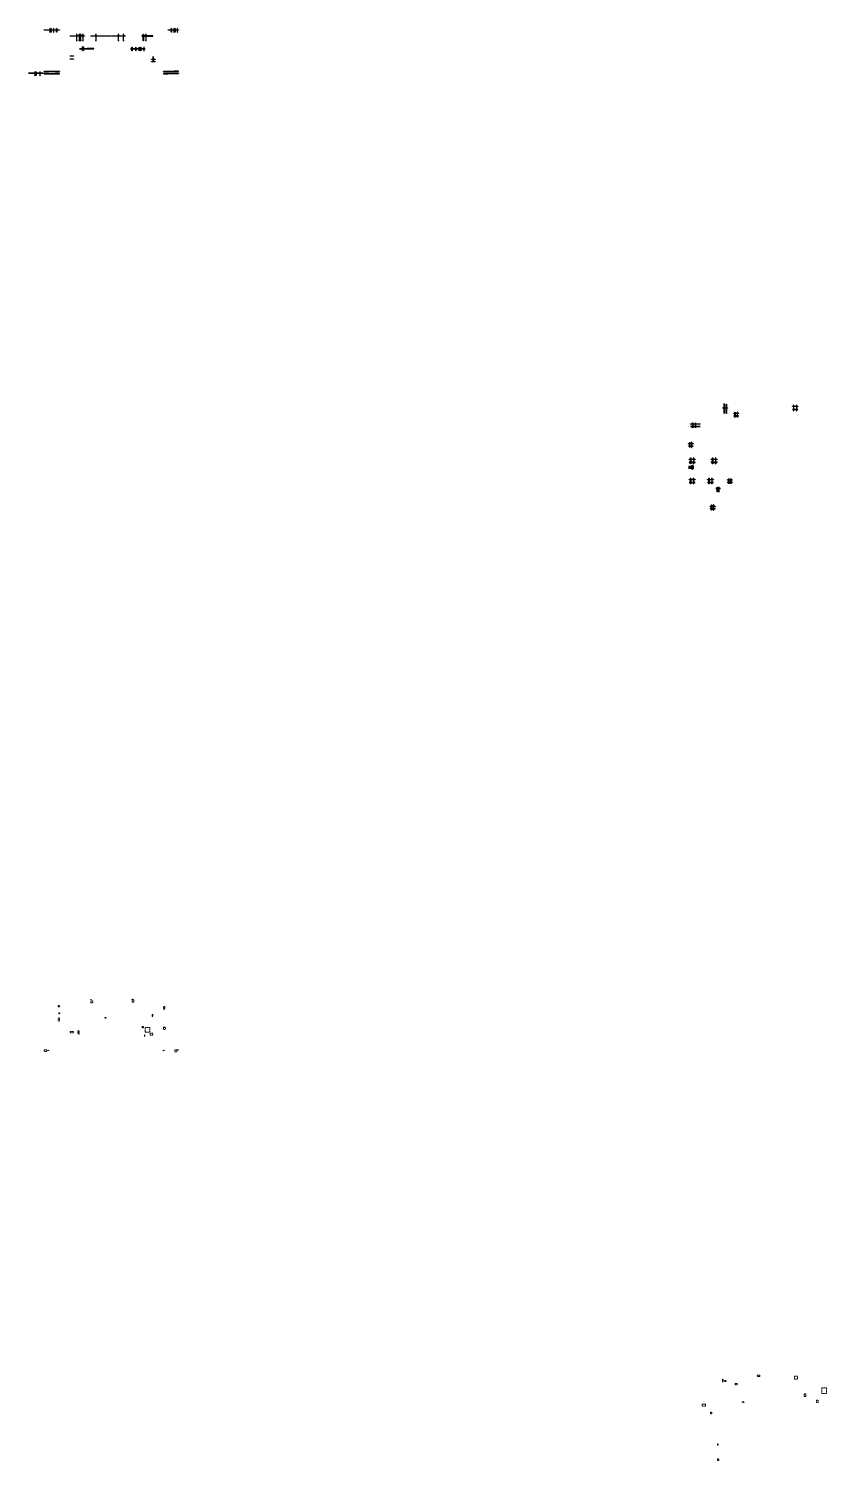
# Model space of a CAD drawing. Header units: millimetres. Extents: x -233751 to 529254, y -907864 to 285890.
# Drawn here: x 195111 to 524134, y -907864 to -317514 of the extents above; entities that cross this region are included whole.
import ezdxf

# ---------------------------------------------------------------- set-up
doc = ezdxf.new("R2010")
doc.units = ezdxf.units.MM
doc.linetypes.add('ADSK_Штриховая_ш2 п1', pattern=[3, 2, -1])
for name, color, linetype, lineweight in [('КР_Металл', 3, 'Continuous', 30), ('КР_Основная', 7, 'Continuous', 30), ('КР_Сущ отверстия', 6, 'Continuous', 15)]:
    doc.layers.add(name, color=color, linetype=linetype, lineweight=lineweight)

msp = doc.modelspace()

# ---------------------------------------------------------------- hatches: boundary and pattern name
at = {"layer": 'КР_Металл', "lineweight": 5}
h = msp.add_hatch(color=6, dxfattribs=at)
h.dxf.hatch_style = 1
h.paths.add_polyline_path([(201460.6, -318067.6), (201660.6, -317967.6), (201660.6, -318167.6)])
h = msp.add_hatch(color=6, dxfattribs=at)
h.dxf.hatch_style = 1
h.paths.add_polyline_path([(203910.6, -317514.3), (204010.6, -317714.3), (203810.6, -317714.3)])
h = msp.add_hatch(color=6, dxfattribs=at)
h.dxf.hatch_style = 1
h.paths.add_polyline_path([(204310.6, -317514.3), (204410.6, -317714.3), (204210.6, -317714.3)])
h = msp.add_hatch(color=6, dxfattribs=at)
h.dxf.hatch_style = 1
h.paths.add_polyline_path([(205410.6, -317514.3), (205510.6, -317714.3), (205310.6, -317714.3)])
h = msp.add_hatch(color=6, dxfattribs=at)
h.dxf.hatch_style = 1
h.paths.add_polyline_path([(206635.6, -317514.3), (206735.6, -317714.3), (206535.6, -317714.3)])
h = msp.add_hatch(color=6, dxfattribs=at)
h.dxf.hatch_style = 1
h.paths.add_polyline_path([(207835.6, -318067.6), (207635.6, -317967.6), (207635.6, -318167.6)])
h = msp.add_hatch(color=6, dxfattribs=at)
h.dxf.hatch_style = 1
h.paths.add_polyline_path([(253975.6, -317514.3), (254075.6, -317714.3), (253875.6, -317714.3)])
h = msp.add_hatch(color=6, dxfattribs=at)
h.dxf.hatch_style = 1
h.paths.add_polyline_path([(255075.6, -317514.3), (254975.6, -317714.3), (255175.6, -317714.3)])
h = msp.add_hatch(color=6, dxfattribs=at)
h.dxf.hatch_style = 1
h.paths.add_polyline_path([(255475.6, -317514.3), (255375.6, -317714.3), (255575.6, -317714.3)])
h = msp.add_hatch(color=6, dxfattribs=at)
h.dxf.hatch_style = 1
h.paths.add_polyline_path([(256475.6, -317514.3), (256375.6, -317714.3), (256575.6, -317714.3)])
h = msp.add_hatch(color=6, dxfattribs=at)
h.dxf.hatch_style = 1
h.paths.add_polyline_path([(256975.6, -318066.6), (256775.6, -317966.6), (256775.6, -318166.6)])
h = msp.add_hatch(color=6, dxfattribs=at)
h.dxf.hatch_style = 1
h.paths.add_polyline_path([(212175.6, -320521.5), (212375.6, -320421.5), (212375.6, -320621.5)])
h = msp.add_hatch(color=6, dxfattribs=at)
h.dxf.hatch_style = 1
h.paths.add_polyline_path([(220740.6, -320521.5), (220940.6, -320421.5), (220940.6, -320621.5)])
h = msp.add_hatch(color=6, dxfattribs=at)
h.dxf.hatch_style = 1
h.paths.add_polyline_path([(229005.6, -320521.5), (228805.6, -320421.5), (228805.6, -320621.5)])
h = msp.add_hatch(color=6, dxfattribs=at)
h.dxf.hatch_style = 1
h.paths.add_polyline_path([(229305.5, -320521.5), (229505.5, -320421.5), (229505.5, -320621.5)])
h = msp.add_hatch(color=6, dxfattribs=at)
h.dxf.hatch_style = 1
h.paths.add_polyline_path([(246375.6, -320521.5), (246175.6, -320421.5), (246175.6, -320621.5)])
h = msp.add_hatch(color=6, dxfattribs=at)
h.dxf.hatch_style = 1
h.paths.add_polyline_path([(212175.6, -328824), (212375.6, -328924), (212375.6, -328724)])
h = msp.add_hatch(color=6, dxfattribs=at)
h.dxf.hatch_style = 1
h.paths.add_polyline_path([(212175.6, -330049.3), (212375.6, -330149.3), (212375.6, -329949.3)])
h = msp.add_hatch(color=6, dxfattribs=at)
h.dxf.hatch_style = 1
h.paths.add_polyline_path([(216130.6, -325834.9), (216330.6, -325734.9), (216330.6, -325934.9)])
h = msp.add_hatch(color=6, dxfattribs=at)
h.dxf.hatch_style = 1
h.paths.add_polyline_path([(217280.6, -325034.3), (217180.6, -325234.3), (217380.6, -325234.3)])
h = msp.add_hatch(color=6, dxfattribs=at)
h.dxf.hatch_style = 1
h.paths.add_polyline_path([(217625.6, -325034.4), (217525.6, -325234.4), (217725.6, -325234.4)])
h = msp.add_hatch(color=6, dxfattribs=at)
h.dxf.hatch_style = 1
h.paths.add_polyline_path([(220435.6, -325834.9), (220235.6, -325734.9), (220235.6, -325934.9)])
h = msp.add_hatch(color=6, dxfattribs=at)
h.dxf.hatch_style = 1
h.paths.add_polyline_path([(237740.6, -325134.3), (237840.6, -325334.3), (237640.6, -325334.3)])
h = msp.add_hatch(color=6, dxfattribs=at)
h.dxf.hatch_style = 1
h.paths.add_polyline_path([(239310.6, -325134.3), (239410.6, -325334.3), (239210.6, -325334.3)])
h = msp.add_hatch(color=6, dxfattribs=at)
h.dxf.hatch_style = 1
h.paths.add_polyline_path([(240710.6, -325134.3), (240810.6, -325334.3), (240610.6, -325334.3)])
h = msp.add_hatch(color=6, dxfattribs=at)
h.dxf.hatch_style = 1
h.paths.add_polyline_path([(241295.6, -325134.3), (241395.6, -325334.3), (241195.6, -325334.3)])
h = msp.add_hatch(color=6, dxfattribs=at)
h.dxf.hatch_style = 1
h.paths.add_polyline_path([(242645.6, -325134.3), (242745.6, -325334.3), (242545.6, -325334.3)])
h = msp.add_hatch(color=6, dxfattribs=at)
h.dxf.hatch_style = 1
h.paths.add_polyline_path([(245775.5, -330155.8), (245975.5, -330055.8), (245975.5, -330255.8)])
h = msp.add_hatch(color=6, dxfattribs=at)
h.dxf.hatch_style = 1
h.paths.add_polyline_path([(246475, -329004.3), (246375, -329204.4), (246575, -329204.3)])
h = msp.add_hatch(color=6, dxfattribs=at)
h.dxf.hatch_style = 1
h.paths.add_polyline_path([(195110.6, -335886.6), (195310.6, -335786.6), (195310.6, -335986.6)])
h = msp.add_hatch(color=6, dxfattribs=at)
h.dxf.hatch_style = 1
h.paths.add_polyline_path([(197710.6, -335384.3), (197810.6, -335584.3), (197610.6, -335584.3)])
h = msp.add_hatch(color=6, dxfattribs=at)
h.dxf.hatch_style = 1
h.paths.add_polyline_path([(198110.6, -335384.3), (198210.6, -335584.3), (198010.6, -335584.3)])
h = msp.add_hatch(color=6, dxfattribs=at)
h.dxf.hatch_style = 1
h.paths.add_polyline_path([(199810.6, -335384.3), (199910.6, -335584.3), (199710.6, -335584.3)])
h = msp.add_hatch(color=6, dxfattribs=at)
h.dxf.hatch_style = 1
h.paths.add_polyline_path([(201260.6, -335886.6), (201060.6, -335786.6), (201060.6, -335986.6)])
h = msp.add_hatch(color=6, dxfattribs=at)
h.dxf.hatch_style = 1
h.paths.add_polyline_path([(201560.6, -335154.3), (201760.6, -335054.3), (201760.6, -335254.3)])
h = msp.add_hatch(color=6, dxfattribs=at)
h.dxf.hatch_style = 1
h.paths.add_polyline_path([(201560.6, -335204.3), (201760.6, -335104.3), (201760.6, -335304.3)])
h = msp.add_hatch(color=6, dxfattribs=at)
h.dxf.hatch_style = 1
h.paths.add_polyline_path([(201560.6, -336004.3), (201760.6, -335904.3), (201760.6, -336104.3)])
h = msp.add_hatch(color=6, dxfattribs=at)
h.dxf.hatch_style = 1
h.paths.add_polyline_path([(201560.6, -336054.3), (201760.6, -335954.3), (201760.6, -336154.3)])
h = msp.add_hatch(color=6, dxfattribs=at)
h.dxf.hatch_style = 1
h.paths.add_polyline_path([(207835.6, -335154.3), (207635.6, -335054.3), (207635.6, -335254.3)])
h = msp.add_hatch(color=6, dxfattribs=at)
h.dxf.hatch_style = 1
h.paths.add_polyline_path([(207835.6, -335204.3), (207635.6, -335104.3), (207635.6, -335304.3)])
h = msp.add_hatch(color=6, dxfattribs=at)
h.dxf.hatch_style = 1
h.paths.add_polyline_path([(207835.6, -336004.3), (207635.6, -335904.3), (207635.6, -336104.3)])
h = msp.add_hatch(color=6, dxfattribs=at)
h.dxf.hatch_style = 1
h.paths.add_polyline_path([(207835.6, -336054.3), (207635.6, -335954.3), (207635.6, -336154.3)])
h = msp.add_hatch(color=6, dxfattribs=at)
h.dxf.hatch_style = 1
h.paths.add_polyline_path([(245775.5, -331085.8), (245975.5, -330985.8), (245975.5, -331185.8)])
h = msp.add_hatch(color=6, dxfattribs=at)
h.dxf.hatch_style = 1
h.paths.add_polyline_path([(246475.8, -331398.2), (246375.7, -331198.2), (246575.7, -331198.1)])
h = msp.add_hatch(color=6, dxfattribs=at)
h.dxf.hatch_style = 1
h.paths.add_polyline_path([(250685.6, -335154.3), (250885.6, -335054.3), (250885.6, -335254.3)])
h = msp.add_hatch(color=6, dxfattribs=at)
h.dxf.hatch_style = 1
h.paths.add_polyline_path([(250685.6, -335204.3), (250885.6, -335104.3), (250885.6, -335304.3)])
h = msp.add_hatch(color=6, dxfattribs=at)
h.dxf.hatch_style = 1
h.paths.add_polyline_path([(250685.6, -336004.3), (250885.6, -335904.3), (250885.6, -336104.3)])
h = msp.add_hatch(color=6, dxfattribs=at)
h.dxf.hatch_style = 1
h.paths.add_polyline_path([(250685.6, -336054.3), (250885.6, -335954.3), (250885.6, -336154.3)])
h = msp.add_hatch(color=6, dxfattribs=at)
h.dxf.hatch_style = 1
h.paths.add_polyline_path([(256875.6, -335154.3), (256675.6, -335054.3), (256675.6, -335254.3)])
h = msp.add_hatch(color=6, dxfattribs=at)
h.dxf.hatch_style = 1
h.paths.add_polyline_path([(256875.6, -335204.3), (256675.6, -335104.3), (256675.6, -335304.3)])
h = msp.add_hatch(color=6, dxfattribs=at)
h.dxf.hatch_style = 1
h.paths.add_polyline_path([(256875.6, -336004.3), (256675.6, -335904.3), (256675.6, -336104.3)])
h = msp.add_hatch(color=6, dxfattribs=at)
h.dxf.hatch_style = 1
h.paths.add_polyline_path([(256875.6, -336054.3), (256675.6, -335954.3), (256675.6, -336154.3)])
h = msp.add_hatch(color=6, dxfattribs=at)
h.dxf.hatch_style = 1
h.paths.add_polyline_path([(482853.7, -472369.3), (482753.7, -472569.3), (482953.7, -472569.3)])
h = msp.add_hatch(color=6, dxfattribs=at)
h.dxf.hatch_style = 1
h.paths.add_polyline_path([(479824.1, -508474.3), (479724.1, -508274.3), (479924.1, -508274.3)])

# ---------------------------------------------------------------- linework, layer by layer
at = {"layer": 'КР_Металл', "color": 1}
for points in [[(207835.6, -318017.6), (207835.6, -318117.6), (201460.6, -318117.6), (201460.6, -318017.6)], [(256975.6, -318016.6), (256975.6, -318116.6), (252675.9, -318116.6), (252675.9, -318016.6)], [(218215.6, -320471.5), (218215.6, -320571.5), (212175.6, -320571.5), (212175.6, -320471.5)], [(229005.6, -320471.5), (229005.6, -320571.5), (220740.6, -320571.5), (220740.6, -320471.5)], [(234897, -320471.5), (234897, -320571.5), (229305.5, -320571.5), (229305.5, -320471.5)], [(241756, -320471.5), (241756, -320571.5), (246375.6, -320571.5), (246375.6, -320471.5)], [(220435.6, -325784.9), (220435.6, -325884.9), (216130.6, -325884.9), (216130.6, -325784.9)], [(243195.6, -325784.9), (243195.6, -325884.9), (237190.6, -325884.9), (237190.6, -325784.9)], [(246425, -329004.4), (246525, -329004.3), (246525.8, -331398.1), (246425.8, -331398.2)], [(201260.6, -335936.6), (201260.6, -335836.6), (195110.6, -335836.6), (195110.6, -335936.6)], [(207835.6, -335104.3), (207835.6, -335204.3), (201560.6, -335204.3), (201560.6, -335104.3)], [(207835.6, -336104.3), (207835.6, -336004.3), (201560.6, -336004.3), (201560.6, -336104.3)], [(250685.6, -335154.3), (250685.6, -335254.3), (256875.6, -335254.3), (256875.6, -335154.3)], [(250685.6, -335954.3), (250685.6, -336054.3), (256875.6, -336054.3), (256875.6, -335954.3)], [(481944.7, -476148.3), (482044.7, -476148.3), (482044.7, -472147), (481944.7, -472147)], [(482903.7, -476148.3), (482803.7, -476148.3), (482803.7, -472369.3), (482903.7, -472369.3)], [(487949, -476077), (487949, -476177), (485947.5, -476177), (485947.5, -476077)], [(487949, -477337), (487949, -477237), (485947.5, -477237), (485947.5, -477337)], [(512360.5, -473241.7), (512360.5, -473341.7), (510109.1, -473341.7), (510109.1, -473241.7)], [(510109.5, -474592.7), (510109.5, -474492.7), (512361, -474492.7), (512361, -474592.7)], [(472147.1, -480499.3), (472147.1, -480599.3), (468145.6, -480599.3), (468145.6, -480499.3)], [(472147.1, -481599.3), (472147.1, -481499.3), (468145.6, -481499.3), (468145.6, -481599.3)], [(469220.3, -488632.2), (469220.3, -488732.2), (467218.8, -488732.2), (467218.8, -488632.2)], [(469220.3, -489732.2), (469220.3, -489632.2), (467218.8, -489632.2), (467218.8, -489732.2)], [(469995.4, -495085.5), (469995.4, -495185.5), (467594, -495185.5), (467594, -495085.5)], [(479055.6, -495085.5), (479055.6, -495185.5), (476654.1, -495185.5), (476654.1, -495085.5)], [(469416.2, -497996.9), (469416.2, -498096.9), (467216.2, -498096.9), (467216.2, -497996.9)], [(469416.2, -498796.9), (469416.2, -498696.9), (467216.2, -498696.9), (467216.2, -498796.9)], [(469995.4, -496385.5), (469995.4, -496285.5), (467594, -496285.5), (467594, -496385.5)], [(479055.6, -496385.5), (479055.6, -496285.5), (476654.1, -496285.5), (476654.1, -496385.5)], [(469995.4, -503408.5), (469995.4, -503508.5), (467594, -503508.5), (467594, -503408.5)], [(469995.4, -504708.5), (469995.4, -504608.5), (467594, -504608.5), (467594, -504708.5)], [(477555.4, -503408.5), (477555.4, -503508.5), (475154, -503508.5), (475154, -503408.5)], [(477555.4, -504708.5), (477555.4, -504608.5), (475154, -504608.5), (475154, -504708.5)], [(480424.1, -507064.3), (480424.1, -507164.3), (478512.6, -507164.3), (478512.6, -507064.3)], [(485315.8, -503552.5), (485315.8, -503652.5), (483314.3, -503652.5), (483314.3, -503552.5)], [(485315.8, -504652.5), (485315.8, -504552.5), (483314.3, -504552.5), (483314.3, -504652.5)], [(478255.3, -514415.8), (478255.3, -514515.8), (476253.8, -514515.8), (476253.8, -514415.8)], [(478255.3, -515515.8), (478255.3, -515415.8), (476253.8, -515415.8), (476253.8, -515515.8)]]:
    msp.add_lwpolyline(points, close=True, dxfattribs=at)
at = {"layer": 'КР_Металл'}
for points in [[(203960.6, -317514.3), (203860.6, -317514.3), (203860.6, -319015.2), (203960.6, -319015.2)], [(204260.6, -317514.3), (204360.6, -317514.3), (204360.6, -319015.2), (204260.6, -319015.2)], [(205460.6, -317514.3), (205360.6, -317514.3), (205360.6, -319015.2), (205460.6, -319015.2)], [(206585.6, -317514.3), (206685.6, -317514.3), (206685.6, -319015.2), (206585.6, -319015.2)], [(253925.6, -317514.3), (254025.6, -317514.3), (254025.6, -319015.2), (253925.6, -319015.2)], [(255125.6, -317514.3), (255025.6, -317514.3), (255025.6, -319015.2), (255125.6, -319015.2)], [(255425.6, -317514.3), (255525.6, -317514.3), (255525.6, -319015.2), (255425.6, -319015.2)], [(256525.6, -317514.3), (256425.6, -317514.3), (256425.6, -319015.2), (256525.6, -319015.2)], [(214995.6, -319820.6), (214895.6, -319820.6), (214895.6, -322522.5), (214995.6, -322522.5)], [(216045.6, -319820.8), (215945.6, -319820.8), (215945.6, -322522.7), (216045.6, -322522.7)], [(216665.6, -319820.8), (216565.6, -319820.8), (216565.6, -322522.7), (216665.6, -322522.7)], [(217565.2, -319820.8), (217465.2, -319820.8), (217465.2, -322522.7), (217565.2, -322522.7)], [(222910.6, -319821.5), (222810.6, -319821.5), (222810.6, -322523.4), (222910.6, -322523.4)], [(232175.5, -319820.7), (232075.5, -319820.7), (232075.5, -322522.5), (232175.5, -322522.5)], [(234247, -319821.6), (234147, -319821.6), (234147, -322523.5), (234247, -322523.5)], [(242406, -319821.5), (242506, -319821.5), (242506, -322523.4), (242406, -322523.4)], [(243556, -319821.5), (243456, -319821.5), (243456, -322523.4), (243556, -322523.4)], [(212175.6, -328874), (212175.6, -328774), (213676.5, -328774), (213676.5, -328874)], [(212175.6, -330099.3), (212175.6, -329999.3), (213676.5, -329999.3), (213676.5, -330099.3)], [(217330.6, -325034.3), (217230.6, -325034.3), (217230.6, -326535.2), (217330.6, -326535.2)], [(217575.6, -325034.4), (217675.6, -325034.4), (217675.6, -326535.3), (217575.6, -326535.3)], [(221936.5, -325834.9), (221936.5, -325734.9), (219234.7, -325734.9), (219234.7, -325834.9)], [(237690.6, -325134.3), (237790.6, -325134.3), (237790.6, -326635.2), (237690.6, -326635.2)], [(239260.6, -325134.3), (239360.6, -325134.3), (239360.6, -326635.2), (239260.6, -326635.2)], [(240760.6, -325134.3), (240660.6, -325134.3), (240660.6, -326635.2), (240760.6, -326635.2)], [(241245.6, -325134.3), (241345.6, -325134.3), (241345.6, -326635.2), (241245.6, -326635.2)], [(242695.6, -325134.3), (242595.6, -325134.3), (242595.6, -326635.2), (242695.6, -326635.2)], [(245775.5, -330205.8), (245775.5, -330105.8), (247276.4, -330105.8), (247276.4, -330205.8)], [(197760.6, -335384.3), (197660.6, -335384.3), (197660.6, -336885.2), (197760.6, -336885.2)], [(198060.6, -335384.3), (198160.6, -335384.3), (198160.6, -336885.2), (198060.6, -336885.2)], [(199860.6, -335384.3), (199760.6, -335384.3), (199760.6, -336885.2), (199860.6, -336885.2)], [(203360.6, -335154.3), (203360.6, -335254.3), (201560.6, -335254.3), (201560.6, -335154.3)], [(203360.6, -336054.3), (203360.6, -335954.3), (201560.6, -335954.3), (201560.6, -336054.3)], [(206035.6, -335154.3), (206035.6, -335254.3), (207835.6, -335254.3), (207835.6, -335154.3)], [(206035.6, -336054.3), (206035.6, -335954.3), (207835.6, -335954.3), (207835.6, -336054.3)], [(245775.5, -331135.8), (245775.5, -331035.8), (247276.4, -331035.8), (247276.4, -331135.8)], [(252486.5, -335104.3), (252486.5, -335204.3), (250685.6, -335204.3), (250685.6, -335104.3)], [(252486.5, -336104.3), (252486.5, -336004.3), (250685.6, -336004.3), (250685.6, -336104.3)], [(255074.7, -335104.3), (255074.7, -335204.3), (256875.6, -335204.3), (256875.6, -335104.3)], [(255074.7, -336104.3), (255074.7, -336004.3), (256875.6, -336004.3), (256875.6, -336104.3)], [(481394.2, -473949.5), (481394.2, -473849.5), (483294.2, -473849.5), (483294.2, -473949.5)], [(486399, -475627), (486499, -475627), (486499, -477787), (486399, -477787)], [(487499, -475627), (487399, -475627), (487399, -477787), (487499, -477787)], [(510559.5, -475042.7), (510659.5, -475042.7), (510659.5, -472792.7), (510559.5, -472792.7)], [(511910.5, -472791.7), (511810.5, -472791.7), (511810.5, -475041.7), (511910.5, -475041.7)], [(468897.1, -480049.3), (468997.1, -480049.3), (468997.1, -482049.3), (468897.1, -482049.3)], [(470197.1, -480049.3), (470097.1, -480049.3), (470097.1, -482049.3), (470197.1, -482049.3)], [(467770.3, -488082.2), (467870.3, -488082.2), (467870.3, -490282.2), (467770.3, -490282.2)], [(468670.3, -488082.2), (468570.3, -488082.2), (468570.3, -490282.2), (468670.3, -490282.2)], [(468145.4, -494535.5), (468245.4, -494535.5), (468245.4, -496935.5), (468145.4, -496935.5)], [(469445.4, -494535.5), (469345.4, -494535.5), (469345.4, -496935.5), (469445.4, -496935.5)], [(477205.6, -494535.5), (477305.6, -494535.5), (477305.6, -496935.5), (477205.6, -496935.5)], [(478505.6, -494535.5), (478405.6, -494535.5), (478405.6, -496935.5), (478505.6, -496935.5)], [(468866.2, -499346.9), (468766.2, -499346.9), (468766.2, -497445.4), (468866.2, -497445.4)], [(468145.4, -502858.5), (468245.4, -502858.5), (468245.4, -505258.5), (468145.4, -505258.5)], [(469445.4, -502858.5), (469345.4, -502858.5), (469345.4, -505258.5), (469445.4, -505258.5)], [(475705.4, -502858.5), (475805.4, -502858.5), (475805.4, -505258.5), (475705.4, -505258.5)], [(477005.4, -502858.5), (476905.4, -502858.5), (476905.4, -505258.5), (477005.4, -505258.5)], [(479064.1, -506514.3), (479164.1, -506514.3), (479164.1, -508564.3), (479064.1, -508564.3)], [(479874.1, -506514.3), (479774.1, -506514.3), (479774.1, -508474.3), (479874.1, -508474.3)], [(483865.8, -503002.5), (483965.8, -503002.5), (483965.8, -505202.5), (483865.8, -505202.5)], [(484765.8, -503002.5), (484665.8, -503002.5), (484665.8, -505202.5), (484765.8, -505202.5)], [(476805.3, -513865.8), (476905.3, -513865.8), (476905.3, -516065.8), (476805.3, -516065.8)], [(477705.3, -513865.8), (477605.3, -513865.8), (477605.3, -516065.8), (477705.3, -516065.8)]]:
    msp.add_lwpolyline(points, close=True, dxfattribs=at)
for centre in [(203910.6, -318715.2), (204310.6, -318715.2), (205410.6, -318715.2), (206635.6, -318715.2), (253975.6, -318715.2), (255075.6, -318715.2), (255475.6, -318715.2), (256475.6, -318715.2), (203910.6, -318815.2), (203910.6, -318915.2), (204310.6, -318815.2), (204310.6, -318915.2), (205410.6, -318815.2), (205410.6, -318915.2), (206635.6, -318815.2), (206635.6, -318915.2), (214945.6, -319920.6), (214945.6, -320020.6), (214945.6, -320120.6), (214945.6, -322222.5), (214945.6, -322322.5), (214945.6, -322422.5), (215995.6, -319920.8), (215995.6, -320020.8), (215995.6, -320120.8), (215995.6, -322222.7), (215995.6, -322322.7), (215995.6, -322422.7), (216615.6, -319920.8), (216615.6, -320020.8), (216615.6, -320120.8), (216615.6, -322222.7), (216615.6, -322322.7), (216615.6, -322422.7), (217515.2, -319920.8), (217515.2, -320020.8), (217515.2, -320120.8), (217515.2, -322222.7), (217515.2, -322322.7), (217515.2, -322422.7), (222860.6, -319921.5), (222860.6, -320021.5), (222860.6, -320121.5), (222860.6, -322223.4), (222860.6, -322323.4), (222860.6, -322423.4), (232125.5, -319920.7), (232125.5, -320020.7), (232125.5, -320120.7), (232125.5, -322222.5), (232125.5, -322322.5), (232125.5, -322422.5), (234197, -319921.6), (234197, -320021.6), (234197, -320121.6), (234197, -322223.5), (234197, -322323.5), (234197, -322423.5), (242456, -319921.5), (242456, -320021.5), (242456, -320121.5), (242456, -322223.4), (242456, -322323.4), (242456, -322423.4), (243506, -319921.5), (243506, -320021.5), (243506, -320121.5), (243506, -322223.4), (243506, -322323.4), (243506, -322423.4), (253975.6, -318815.2), (253975.6, -318915.2), (255075.6, -318815.2), (255075.6, -318915.2), (255475.6, -318815.2), (255475.6, -318915.2), (256475.6, -318815.2), (256475.6, -318915.2), (213376.5, -328824), (213376.5, -330049.3), (213476.5, -328824), (213476.5, -330049.3), (213576.5, -328824), (213576.5, -330049.3), (217280.6, -326235.2), (217280.6, -326335.2), (217280.6, -326435.2), (217625.6, -326235.3), (217625.6, -326335.3), (217625.6, -326435.3), (219334.7, -325784.9), (219434.7, -325784.9), (219534.7, -325784.9), (221636.5, -325784.9), (221736.5, -325784.9), (221836.5, -325784.9), (237740.6, -326335.2), (237740.6, -326435.2), (237740.6, -326535.2), (239310.6, -326335.2), (239310.6, -326435.2), (239310.6, -326535.2), (240710.6, -326335.2), (240710.6, -326435.2), (240710.6, -326535.2), (241295.6, -326335.2), (241295.6, -326435.2), (241295.6, -326535.2), (242645.6, -326335.2), (242645.6, -326435.2), (242645.6, -326535.2), (246976.4, -330155.8), (247076.4, -330155.8), (247176.4, -330155.8), (203060.6, -335204.3), (203060.6, -336004.3), (203160.6, -335204.3), (203160.6, -336004.3), (203260.6, -335204.3), (203260.6, -336004.3), (206135.6, -335204.3), (206135.6, -336004.3), (206235.6, -335204.3), (206235.6, -336004.3), (206335.6, -335204.3), (206335.6, -336004.3), (246976.4, -331085.8), (247076.4, -331085.8), (247176.4, -331085.8), (252186.5, -335154.3), (252186.5, -336054.3), (252286.5, -335154.3), (252286.5, -336054.3), (252386.5, -335154.3), (252386.5, -336054.3), (255174.7, -335154.3), (255174.7, -336054.3), (255274.7, -335154.3), (255274.7, -336054.3), (255374.7, -335154.3), (255374.7, -336054.3), (197710.6, -336585.2), (197710.6, -336685.2), (197710.6, -336785.2), (198110.6, -336585.2), (198110.6, -336685.2), (198110.6, -336785.2), (199809.2, -336580.9), (199809.2, -336680.9), (199809.2, -336780.9), (481494.2, -473899.5), (481594.2, -473899.5), (481694.2, -473899.5), (482994.2, -473899.5), (483094.2, -473899.5), (483194.2, -473899.5), (486449, -475727), (486449, -475827), (486449, -475927), (486449, -477487), (486449, -477587), (486449, -477687), (487449, -475727), (487449, -475827), (487449, -475927), (487449, -477487), (487449, -477587), (487449, -477687), (510609.5, -472892.7), (510609.5, -472992.7), (510609.5, -473092.7), (510609.5, -474742.7), (510609.5, -474842.7), (510609.5, -474942.7), (511860.5, -472891.7), (511860.5, -472991.7), (511860.5, -473091.7), (511860.5, -474741.7), (511860.5, -474841.7), (511860.5, -474941.7), (468947.1, -480149.3), (468947.1, -480249.3), (468947.1, -480349.3), (468947.1, -481749.3), (468947.1, -481849.3), (468947.1, -481949.3), (470147.1, -480149.3), (470147.1, -480249.3), (470147.1, -480349.3), (470147.1, -481749.3), (470147.1, -481849.3), (470147.1, -481949.3), (467820.3, -488182.2), (467820.3, -488282.2), (467820.3, -488382.2), (467820.3, -489982.2), (468620.3, -488182.2), (468620.3, -488282.2), (468620.3, -488382.2), (468620.3, -489982.2), (467820.3, -490082.2), (467820.3, -490182.2), (468195.4, -494635.5), (468195.4, -494735.5), (468195.4, -494835.5), (468620.3, -490082.2), (468620.3, -490182.2), (469395.4, -494635.5), (469395.4, -494735.5), (469395.4, -494835.5), (477255.6, -494635.5), (477255.6, -494735.5), (477255.6, -494835.5), (478455.6, -494635.5), (478455.6, -494735.5), (478455.6, -494835.5), (468195.4, -496635.5), (468195.4, -496735.5), (468195.4, -496835.5), (468816.2, -497545.4), (468816.2, -497645.4), (468816.2, -497745.4), (468816.2, -499046.9), (468816.2, -499146.9), (468816.2, -499246.9), (469395.4, -496635.5), (469395.4, -496735.5), (469395.4, -496835.5), (477255.6, -496635.5), (477255.6, -496735.5), (477255.6, -496835.5), (478455.6, -496635.5), (478455.6, -496735.5), (478455.6, -496835.5), (468195.4, -502958.5), (468195.4, -503058.5), (468195.4, -503158.5), (468195.4, -504958.5), (468195.4, -505058.5), (468195.4, -505158.5), (469395.4, -502958.5), (469395.4, -503058.5), (469395.4, -503158.5), (469395.4, -504958.5), (469395.4, -505058.5), (469395.4, -505158.5), (475755.4, -502958.5), (475755.4, -503058.5), (475755.4, -503158.5), (475755.4, -504958.5), (475755.4, -505058.5), (475755.4, -505158.5), (476955.4, -502958.5), (476955.4, -503058.5), (476955.4, -503158.5), (476955.4, -504958.5), (476955.4, -505058.5), (476955.4, -505158.5), (479114.1, -506614.3), (479114.1, -506714.3), (479114.1, -506814.3), (479824.1, -506614.3), (479824.1, -506714.3), (479824.1, -506814.3), (483915.8, -503102.5), (483915.8, -503202.5), (483915.8, -503302.5), (483915.8, -504902.5), (483915.8, -505002.5), (483915.8, -505102.5), (484715.8, -503102.5), (484715.8, -503202.5), (484715.8, -503302.5), (484715.8, -504902.5), (484715.8, -505002.5), (484715.8, -505102.5), (479114.1, -508264.3), (479114.1, -508364.3), (479114.1, -508464.3), (476855.3, -513965.8), (476855.3, -514065.8), (476855.3, -514165.8), (476855.3, -515765.8), (476855.3, -515865.8), (476855.3, -515965.8), (477655.3, -513965.8), (477655.3, -514065.8), (477655.3, -514165.8), (477655.3, -515765.8), (477655.3, -515865.8), (477655.3, -515965.8)]:
    msp.add_circle(centre, 20, dxfattribs=at)
at = {"layer": 'КР_Металл', "color": 1}
for centre in [(252775.9, -318066.6), (252875.9, -318066.6), (252975.9, -318066.6), (217915.6, -320521.5), (218015.6, -320521.5), (218115.6, -320521.5), (234597, -320521.5), (234697, -320521.5), (234797, -320521.5), (241856, -320521.5), (241956, -320521.5), (242056, -320521.5), (237290.6, -325834.9), (237390.6, -325834.9), (237490.6, -325834.9), (242895.6, -325834.9), (242995.6, -325834.9), (243095.6, -325834.9), (481994.7, -472247), (481994.7, -472347), (481994.7, -472447), (481994.7, -475848.3), (481994.7, -475948.3), (481994.7, -476048.3), (482853.7, -475848.3), (482853.7, -475948.3), (482853.7, -476048.3), (486047.5, -476127), (486047.5, -477287), (486147.5, -476127), (486147.5, -477287), (486247.5, -476127), (486247.5, -477287), (487649, -476127), (487649, -477287), (487749, -476127), (487749, -477287), (487849, -476127), (487849, -477287), (510209.1, -473291.7), (510209.5, -474542.7), (510309.1, -473291.7), (510309.5, -474542.7), (510409.1, -473291.7), (510409.5, -474542.7), (512060.5, -473291.7), (512061, -474542.7), (512160.5, -473291.7), (512161, -474542.7), (512260.5, -473291.7), (512261, -474542.7), (468245.6, -480549.3), (468245.6, -481549.3), (468345.6, -480549.3), (468345.6, -481549.3), (468445.6, -480549.3), (468445.6, -481549.3), (471847.1, -480549.3), (471847.1, -481549.3), (471947.1, -480549.3), (471947.1, -481549.3), (472047.1, -480549.3), (472047.1, -481549.3), (467318.8, -488682.2), (467318.8, -489682.2), (467418.8, -488682.2), (467418.8, -489682.2), (467518.8, -488682.2), (467518.8, -489682.2), (468920.3, -488682.2), (468920.3, -489682.2), (469020.3, -488682.2), (469020.3, -489682.2), (469120.3, -488682.2), (469120.3, -489682.2), (467694, -495135.5), (467794, -495135.5), (467894, -495135.5), (469695.4, -495135.5), (469795.4, -495135.5), (469895.4, -495135.5), (476754.1, -495135.5), (476854.1, -495135.5), (476954.1, -495135.5), (478755.6, -495135.5), (478855.6, -495135.5), (478955.6, -495135.5), (467316.2, -498046.9), (467316.2, -498746.9), (467416.2, -498046.9), (467416.2, -498746.9), (467516.2, -498046.9), (467516.2, -498746.9), (467694, -496335.5), (467794, -496335.5), (467894, -496335.5), (469116.2, -498046.9), (469116.2, -498746.9), (469216.2, -498046.9), (469216.2, -498746.9), (469316.2, -498046.9), (469316.2, -498746.9), (469695.4, -496335.5), (469795.4, -496335.5), (469895.4, -496335.5), (476754.1, -496335.5), (476854.1, -496335.5), (476954.1, -496335.5), (478755.6, -496335.5), (478855.6, -496335.5), (478955.6, -496335.5), (467694, -503458.5), (467694, -504658.5), (467794, -503458.5), (467794, -504658.5), (467894, -503458.5), (467894, -504658.5), (469695.4, -503458.5), (469695.4, -504658.5), (469795.4, -503458.5), (469795.4, -504658.5), (469895.4, -503458.5), (469895.4, -504658.5), (475254, -503458.5), (475254, -504658.5), (475354, -503458.5), (475354, -504658.5), (475454, -503458.5), (475454, -504658.5), (477255.4, -503458.5), (477255.4, -504658.5), (477355.4, -503458.5), (477355.4, -504658.5), (477455.4, -503458.5), (477455.4, -504658.5), (478612.6, -507114.3), (478712.6, -507114.3), (478812.6, -507114.3), (480124.1, -507114.3), (480224.1, -507114.3), (480324.1, -507114.3), (483414.3, -503602.5), (483414.3, -504602.5), (483514.3, -503602.5), (483514.3, -504602.5), (483614.3, -503602.5), (483614.3, -504602.5), (485015.8, -503602.5), (485015.8, -504602.5), (485115.8, -503602.5), (485115.8, -504602.5), (485215.8, -503602.5), (485215.8, -504602.5), (476353.8, -514465.8), (476353.8, -515465.8), (476453.8, -514465.8), (476453.8, -515465.8), (476553.8, -514465.8), (476553.8, -515465.8), (477955.3, -514465.8), (477955.3, -515465.8), (478055.3, -514465.8), (478055.3, -515465.8), (478155.3, -514465.8), (478155.3, -515465.8)]:
    msp.add_circle(centre, 20, dxfattribs=at)
at = {"layer": 'КР_Основная', "color": 1, "linetype": 'ADSK_Штриховая_ш2 п1', "ltscale": 0.3}
for p, q in [((220740.6, -717649.3), (220890.6, -717649.3)), ((220740.6, -717849.3), (220740.6, -717649.3)), ((220890.6, -717849.3), (220740.6, -717849.3)), ((220890.6, -717649.3), (220890.6, -717849.3)), ((237850.6, -717649.3), (238000.6, -717649.3)), ((237850.6, -717849.3), (237850.6, -717649.3)), ((238000.6, -717849.3), (237850.6, -717849.3)), ((238000.6, -717649.3), (238000.6, -717849.3)), ((207585.6, -723714.3), (207585.6, -723364.3)), ((207585.6, -723364.3), (207785.6, -723364.3)), ((207785.6, -723714.3), (207585.6, -723714.3)), ((207785.6, -723364.3), (207785.6, -723714.3)), ((246125.6, -724084.3), (246375.6, -724084.3)), ((246375.6, -724834.3), (246125.6, -724834.3)), ((215730.6, -732094.3), (215730.6, -731844.3)), ((215730.6, -731844.3), (215930.6, -731844.3)), ((215930.6, -731844.3), (215930.6, -732094.3)), ((250890.6, -729144.3), (251040.6, -729144.3)), ((250890.6, -729344.3), (250890.6, -729144.3)), ((251040.6, -729344.3), (250890.6, -729344.3)), ((251040.6, -729144.3), (251040.6, -729344.3)), ((215930.6, -732094.3), (215730.6, -732094.3)), ((242995.6, -732594.3), (242845.6, -732594.3)), ((242845.6, -732594.3), (242845.6, -732894.3)), ((242845.6, -732894.3), (242995.6, -732894.3)), ((242995.6, -732894.3), (242995.6, -732594.3)), ((203160.6, -738729.3), (203360.6, -738729.3)), ((203160.6, -738879.3), (203160.6, -738729.3)), ((203360.6, -738879.3), (203160.6, -738879.3)), ((203360.6, -738729.3), (203360.6, -738879.3)), ((250675.6, -738729.3), (250925.6, -738729.3)), ((250675.6, -738979.3), (250675.6, -738729.3)), ((250925.6, -738979.3), (250675.6, -738979.3)), ((250925.6, -738729.3), (250925.6, -738979.3)), ((256720.6, -738544.3), (256520.6, -738544.3)), ((256520.6, -738544.3), (256520.6, -738694.3)), ((256520.6, -738694.3), (256720.6, -738694.3)), ((256720.6, -738694.3), (256720.6, -738544.3)), ((481264.2, -874399.3), (481564.2, -874399.3)), ((481564.2, -875459.3), (481264.2, -875459.3)), ((489504, -884009.3), (489504, -883709.3)), ((490154, -883709.3), (490154, -884009.3)), ((479209.1, -901092.8), (479449.1, -901092.8)), ((479449.1, -901654.3), (479209.1, -901654.3))]:
    msp.add_line(p, q, dxfattribs=at)
at = {"layer": 'КР_Основная', "color": 1, "linetype": 'ADSK_Штриховая_ш2 п1'}
for p, q in [((207285.6, -720314.3), (207785.6, -720314.3)), ((207785.6, -720914.3), (207285.6, -720914.3)), ((207835.6, -725564.3), (207335.6, -725564.3)), ((226640.6, -725234.3), (226990.6, -725234.3)), ((226640.6, -725584.3), (226640.6, -725234.3)), ((226990.6, -725584.3), (226640.6, -725584.3)), ((226990.6, -725234.3), (226990.6, -725584.3)), ((250785.6, -720714.3), (251235.6, -720714.3)), ((251235.6, -721764.3), (250785.6, -721764.3)), ((207335.6, -726664.3), (207835.6, -726664.3)), ((215430.6, -730754.3), (215930.6, -730754.3)), ((215930.6, -731604.3), (215430.6, -731604.3)), ((241995.6, -729004.3), (241995.6, -729504.3)), ((242545.6, -729504.3), (242545.6, -729004.3))]:
    msp.add_line(p, q, dxfattribs=at)
at = {"layer": 'КР_Сущ отверстия', "linetype": 'ADSK_Штриховая_ш2 п1', "ltscale": 0.3}
for points in [[(220740.6, -717649.3), (220890.6, -717649.3), (220890.6, -717849.3), (220740.6, -717849.3)], [(237850.6, -717649.3), (238000.6, -717649.3), (238000.6, -717849.3), (237850.6, -717849.3)], [(207785.6, -723714.3), (207585.6, -723714.3), (207585.6, -723364.3), (207785.6, -723364.3)], [(246375.6, -724834.3), (246125.6, -724834.3), (246125.6, -724084.3), (246375.6, -724084.3)], [(215930.6, -732094.3), (215730.6, -732094.3), (215730.6, -731844.3), (215930.6, -731844.3)], [(250890.6, -729144.3), (251040.6, -729144.3), (251040.6, -729344.3), (250890.6, -729344.3)], [(242845.6, -732894.3), (242995.6, -732894.3), (242995.6, -732594.3), (242845.6, -732594.3)], [(203160.6, -738729.3), (203360.6, -738729.3), (203360.6, -738879.3), (203160.6, -738879.3)], [(250675.6, -738729.3), (250925.6, -738729.3), (250925.6, -738979.3), (250675.6, -738979.3)], [(256720.6, -738544.3), (256520.6, -738544.3), (256520.6, -738694.3), (256720.6, -738694.3)], [(495629.5, -873249.5), (496678.5, -873249.5), (496678.5, -872749), (495629.5, -872749)], [(481564.2, -875459.3), (481264.2, -875459.3), (481264.2, -874399.3), (481564.2, -874399.3)], [(482754.2, -874889.3), (482754.2, -875409.3), (482154.2, -875409.3), (482154.2, -874889.3)], [(486550, -876767.5), (487349, -876767.5), (487349, -876227), (486550, -876227)], [(472889.1, -884749.3), (474289.1, -884749.3), (474289.1, -885449.3), (472889.1, -885449.3)], [(489504, -883709.3), (490154, -883709.3), (490154, -884009.3), (489504, -884009.3)], [(515694.2, -881539.3), (515694.2, -880379.3), (514994.2, -880379.3), (514994.2, -881539.3)], [(476889.1, -888690.6), (476289.1, -888690.6), (476289.1, -887990.6), (476889.1, -887990.6)], [(479449.1, -901092.8), (479449.1, -901654.3), (479209.1, -901654.3), (479209.1, -901092.8)], [(479214.1, -907864.3), (479214.1, -907214.3), (479724.1, -907214.3), (479724.1, -907864.3)]]:
    msp.add_lwpolyline(points, close=True, dxfattribs=at)
at = {"layer": 'КР_Сущ отверстия', "linetype": 'ADSK_Штриховая_ш2 п1'}
for points in [[(220740.6, -718449.3), (221640.6, -718449.3), (221640.6, -719249.3), (220740.6, -719249.3)], [(237850.6, -717949.3), (238550.6, -717949.3), (238550.6, -718999.3), (237850.6, -718999.3)], [(207785.6, -720914.3), (207285.6, -720914.3), (207285.6, -720314.3), (207785.6, -720314.3)], [(207835.6, -725564.3), (207335.6, -725564.3), (207335.6, -726664.3), (207835.6, -726664.3)], [(226640.6, -725234.3), (226990.6, -725234.3), (226990.6, -725584.3), (226640.6, -725584.3)], [(250785.6, -720714.3), (251235.6, -720714.3), (251235.6, -721764.3), (250785.6, -721764.3)], [(212175.6, -731624.3), (213575.6, -731624.3), (213575.6, -731024.3), (212175.6, -731024.3)], [(215930.6, -731604.3), (215430.6, -731604.3), (215430.6, -730754.3), (215930.6, -730754.3)], [(242545.6, -729004.3), (241995.6, -729004.3), (241995.6, -729504.3), (242545.6, -729504.3)], [(243145.6, -731354.3), (245045.6, -731354.3), (245045.6, -729404.3), (243145.6, -729404.3)], [(246375.6, -732574.3), (245275.6, -732574.3), (245275.6, -731674.3), (246375.6, -731674.3)], [(250785.6, -729344.3), (251535.6, -729344.3), (251535.6, -730144.3), (250785.6, -730144.3)], [(201560.6, -738544.3), (202610.6, -738544.3), (202610.6, -739344.3), (201560.6, -739344.3)], [(256175.6, -738544.3), (255425.6, -738544.3), (255425.6, -739444.3), (256175.6, -739444.3)], [(510936, -873209.3), (512166, -873209.3), (512166, -874409.3), (510936, -874409.3)], [(524134.2, -878024.3), (522324.2, -878024.3), (522324.2, -880324.3), (524134.2, -880324.3)], [(520794.2, -883109.3), (520064.2, -883109.3), (520064.2, -883999.3), (520794.2, -883999.3)]]:
    msp.add_lwpolyline(points, close=True, dxfattribs=at)

doc.saveas('drawing.dxf')
